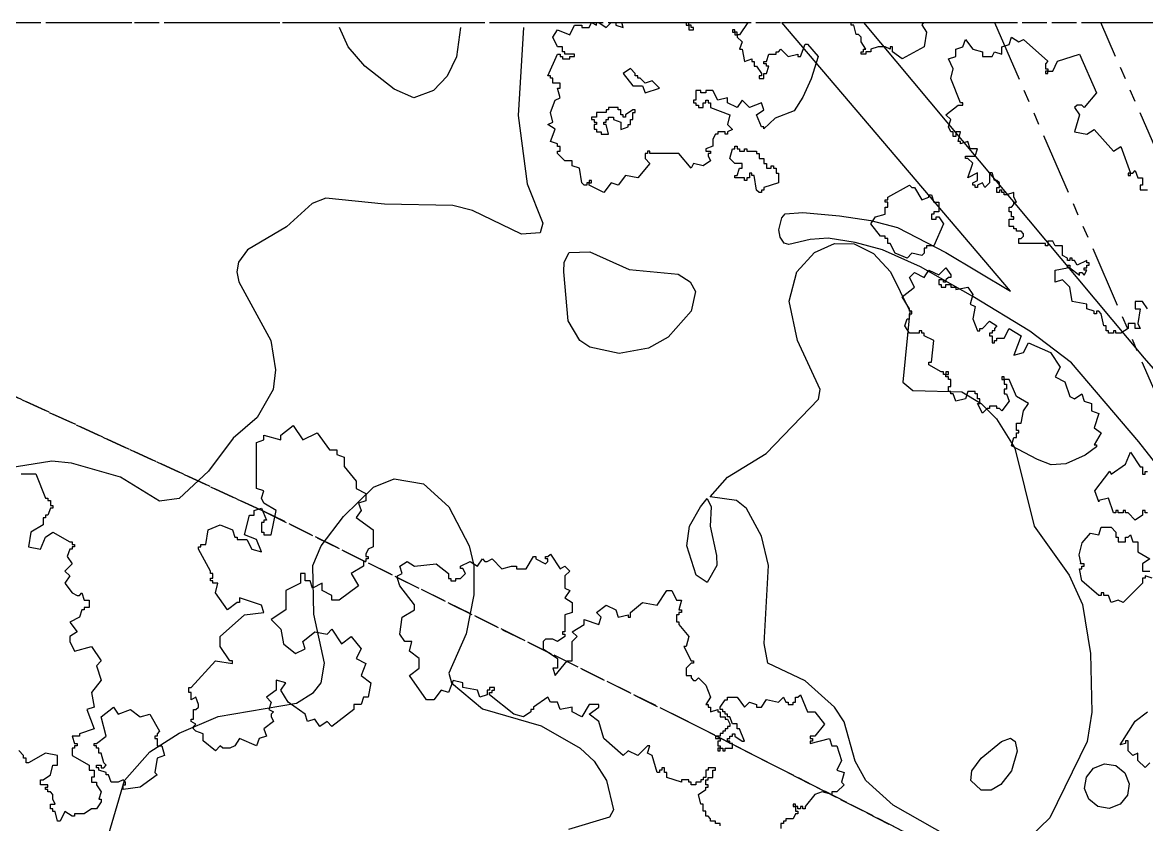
# Model space of a CAD drawing. Header units: metres. Extents: x -400 to 800, y -650 to 500.
# Drawn here: x 72.1 to 187.8, y 417.4 to 500 of the extents above; entities that cross this region are included whole.
import ezdxf

# ---------------------------------------------------------------- set-up
doc = ezdxf.new("R2010")
doc.units = ezdxf.units.M
doc.header["$LTSCALE"] = 2
doc.linetypes.add('DASHED', pattern=[1.524, 1.27, -0.254])
doc.linetypes.add('PHANTOM', pattern=[6.35, 3.175, -0.635, 0.635, -0.635, 0.635, -0.635])
for name, color, linetype in [('SITE-FLOOD-LIMIT', 5, 'DASHED'), ('SITE-PATH', 84, 'CONTINUOUS'), ('SITE-PROPERTY', 7, 'PHANTOM'), ('SITE-TREE-CANOPY', 94, 'CONTINUOUS'), ('TOPO-CONTOUR-MAJOR', 8, 'CONTINUOUS'), ('TOPO-CONTOUR-MINOR', 9, 'CONTINUOUS')]:
    doc.layers.add(name, color=color, linetype=linetype)

msp = doc.modelspace()

# ---------------------------------------------------------------- linework, layer by layer
at = {"layer": 'SITE-FLOOD-LIMIT'}
for points in [[(-77.69, 500), (-1.74, 500), (-1.33, 499.77), (34.51, 480.88), (63.74, 464.95), (96.94, 449.64), (140.03, 428.28), (213.98, 390.59), (232.57, 377.07), (254.93, 359.21), (274.7, 343.86), (289.26, 330.5), (301.84, 320.47), (314.12, 311), (322.37, 302.81), (337.35, 290.27)], [(337.35, 290.27), (322.37, 302.81), (314.12, 311), (301.84, 320.47), (289.26, 330.5), (274.7, 343.86), (254.93, 359.21), (232.57, 377.07), (213.98, 390.59), (140.03, 428.28), (96.94, 449.64), (63.74, 464.95), (34.51, 480.88), (-1.74, 500), (399.92, 500)]]:
    msp.add_lwpolyline(points, dxfattribs=at)
at = {"layer": 'SITE-PATH'}
msp.add_lwpolyline([(202.38, 437.27), (187.05, 456.81), (180.11, 464.95), (175.81, 468.21), (169.93, 471.76), (164.54, 474.82), (160.65, 476.57), (157.84, 477.35), (155.04, 477.78), (153.19, 477.66), (150.98, 477.13), (150.51, 477.28), (150.1, 477.89), (149.97, 478.65), (150.26, 479.88), (150.6, 480.29), (152.45, 480.42), (156.22, 480.1), (159.44, 479.6), (162.18, 478.89), (167.16, 476.31), (173.81, 472.34), (150.28, 500), (158.68, 500), (187.6, 465.41), (194.23, 457.85)], dxfattribs=at)
at = {"layer": 'SITE-PROPERTY'}
msp.add_lwpolyline([(-65.25, 500), (172.17, 500), (200.74, 434.28), (209.97, 438.28), (183.13, 500), (385.85, 500)], dxfattribs=at)
at = {"layer": 'SITE-TREE-CANOPY'}
for points in [[(130.18, 483.49), (130.18, 483.24), (129.93, 483.24), (129.68, 483.49), (129.43, 484.99), (128.68, 485.25), (128.68, 485.75), (127.93, 485.75), (127.18, 486.49), (127.18, 486.74), (127.43, 486.74), (127.43, 487.24), (127.18, 487.24), (127.18, 487.49), (126.43, 487.74), (126.93, 489), (126.18, 489.5), (126.68, 489.74), (126.43, 490.74), (126.93, 491.99), (127.43, 492.24), (127.18, 493.24), (127.43, 493.24), (127.43, 493.75), (126.68, 493.75), (126.68, 494.25), (126.43, 494.25), (126.43, 494.49), (126.18, 494.49), (127.18, 496.74), (127.43, 496.74), (127.43, 496.49), (127.68, 496.49), (127.68, 496.25), (128.43, 496.25), (128.43, 496.49), (128.93, 496.49), (128.93, 496.74), (127.93, 496.74), (127.93, 496.99), (127.68, 496.99), (127.68, 497.49), (127.18, 497.49), (126.68, 498.5), (127.18, 499.24), (128.43, 498.74), (128.93, 499.74), (129.68, 499.74), (129.68, 499.5), (130.43, 499.5), (130.68, 500), (131.18, 499.74), (131.18, 500), (131.43, 500), (132.18, 499.5), (132.68, 500), (133.18, 500), (133.18, 499.74), (133.93, 499.5), (133.8, 500), (140.43, 500), (140.43, 499.74), (140.68, 499.74), (140.68, 500), (146.77, 500), (145.93, 498.74), (145.68, 498.74), (145.68, 498.49), (146.18, 497.99), (145.93, 497.25), (146.18, 497.25), (146.43, 495.99), (147.18, 496.25), (147.18, 495.99), (147.43, 495.99), (147.43, 495.49), (147.68, 495.49), (148.18, 494.74), (148.18, 494.49), (147.93, 494.49), (147.93, 494.24), (148.43, 494.24), (148.43, 494.74), (148.68, 494.74), (148.93, 495.49), (148.68, 495.49), (148.68, 495.75), (148.43, 495.75), (148.43, 495.99), (148.68, 495.99), (148.93, 496.75), (149.68, 496.75), (149.68, 496.99), (149.93, 496.99), (150.18, 497.25), (150.93, 496.49), (151.93, 496.75), (151.93, 496.49), (152.18, 496.49), (152.68, 497.75), (152.93, 497.75), (154.02, 496.49), (153.28, 494.21), (152.44, 492.3), (151.55, 490.91), (149.57, 490.15), (148.43, 489.06), (148.43, 489.24), (148.18, 489.24), (147.68, 490.49), (148.43, 491), (148.18, 491.74), (146.93, 491.24), (146.18, 492), (145.68, 491.24), (144.68, 491.74), (144.68, 492.24), (143.68, 492), (143.18, 493), (142.43, 493), (142.43, 492.74), (141.93, 492.74), (141.93, 493), (141.43, 492.99), (141.43, 492), (141.18, 492), (141.18, 491.74), (141.43, 491.74), (141.43, 491.5), (141.68, 491.5), (141.68, 491.24), (142.18, 491.24), (142.18, 491.74), (142.43, 491.74), (142.43, 492), (142.68, 492), (142.68, 491.74), (142.93, 491.74), (142.93, 491.24), (144.93, 490.5), (144.68, 489.49), (145.18, 488.99), (144.68, 488.74), (144.68, 488.49), (144.43, 488.49), (144.43, 488.74), (143.68, 488.74), (143.68, 488.49), (143.43, 488.49), (143.18, 487.99), (143.18, 487.25), (142.43, 486.99), (142.43, 486.75), (142.93, 486.75), (142.93, 486.49), (142.68, 486.49), (142.68, 486.25), (142.93, 485.75), (142.18, 485.25), (141.18, 485.49), (140.93, 484.99), (139.68, 486.49), (136.68, 486.49), (136.68, 486.75), (136.43, 486.75), (136.43, 486.49), (136.18, 486.49), (136.18, 485.99), (136.68, 485.49), (135.43, 483.99), (134.18, 484.25), (133.43, 483.24), (132.68, 483.49), (131.93, 482.49), (130.43, 483.24), (130.43, 483.49)], [(140.68, 499.49), (140.68, 499.24), (141.18, 499.24), (141.18, 499.49), (140.93, 499.49), (140.93, 499.74), (140.68, 499.74)], [(145.43, 499.24), (145.18, 499.24), (145.18, 498.99), (145.43, 498.99)], [(145.68, 498.99), (145.43, 498.99), (145.43, 498.74), (145.68, 498.74)], [(164.68, 499.75), (165.18, 498.99), (164.93, 497.49), (162.68, 496.24), (161.68, 496.99), (161.68, 497.49), (161.43, 497.49), (161.43, 497.25), (160.93, 497.49), (160.18, 497.49), (159.43, 497.25), (159.43, 496.99), (158.93, 496.99), (158.93, 496.75), (158.43, 496.75), (158.43, 496.99), (158.68, 496.99), (158.68, 497.25), (158.93, 497.25), (158.43, 497.99), (158.43, 498.49), (158.18, 498.75), (157.93, 498.75), (157.68, 499.74), (157.43, 499.74), (157.43, 499.99), (164.85, 500)], [(134.93, 493.49), (135.93, 493.49), (136.18, 492.74), (137.68, 493.24), (136.93, 493.99), (136.18, 493.74), (135.68, 494.25), (135.43, 494.25), (135.43, 494.49), (135.18, 494.49), (135.18, 494.75), (134.68, 495.25), (133.93, 494.75)], [(177.43, 495), (177.43, 494.74), (177.68, 494.74), (177.68, 495)], [(130.68, 490), (130.93, 490), (130.93, 489.74), (131.18, 489.74), (131.18, 489.5), (130.93, 489.5), (130.93, 489), (131.18, 489), (131.18, 488.74), (131.68, 488.74), (131.68, 488.49), (132.43, 488.49), (132.18, 489.5), (131.93, 489.5), (131.93, 489.74), (132.18, 489.74), (132.18, 490), (132.43, 490), (132.43, 490.24), (132.93, 490.24), (132.93, 490), (133.68, 489.74), (133.68, 488.99), (134.43, 489.24), (134.43, 489.5), (134.68, 489.5), (134.68, 490), (134.93, 490), (134.93, 490.74), (135.18, 490.74), (135.18, 491), (134.93, 491), (134.18, 490.5), (134.18, 490.24), (133.93, 490.24), (133.93, 490.5), (133.68, 490.5), (133.68, 491), (133.43, 491), (133.43, 491.24), (132.43, 491.24), (132.43, 491), (132.18, 491), (132.18, 490.74), (131.18, 490.74), (131.18, 490.24), (130.68, 490.24)], [(145.68, 486.99), (145.93, 486.99), (145.93, 486.75), (146.43, 486.75), (146.43, 486.99), (146.68, 486.99), (146.68, 486.75), (147.68, 486.75), (147.68, 486.49), (147.93, 486.49), (147.93, 485.99), (148.43, 485.99), (148.43, 485.49), (148.68, 485.49), (148.68, 484.99), (149.18, 484.99), (149.18, 485.24), (149.43, 485.24), (149.43, 484.99), (149.68, 484.99), (149.68, 484.49), (149.93, 484.49), (149.93, 483.5), (148.43, 483), (148.43, 482.74), (148.18, 482.74), (148.18, 482.5), (147.93, 482.5), (147.68, 482.74), (147.43, 484.24), (147.18, 484.24), (147.18, 484.49), (146.93, 484.49), (146.93, 483.99), (146.68, 483.99), (146.68, 483.74), (146.43, 483.74), (146.43, 483.99), (145.43, 483.99), (145.43, 484.24), (145.68, 484.24), (145.93, 484.99), (146.18, 484.99), (146.18, 485.49), (145.43, 485.49), (144.93, 485.99), (145.18, 486.99), (145.43, 486.99), (145.43, 487.25), (145.68, 487.25)], [(185.93, 484.49), (185.93, 484.24), (186.18, 484.24), (186.18, 484.49)], [(130.68, 483.49), (130.68, 483.74), (130.43, 483.74), (130.43, 483.49)], [(163.68, 483), (163.93, 483), (164.68, 481.74), (165.43, 481.99), (165.43, 482.24), (165.68, 482.24), (165.93, 481.49), (166.43, 481.49), (166.43, 480.49), (165.93, 480.49), (165.93, 480.25), (165.68, 480.25), (165.68, 479.75), (166.18, 479.75), (166.18, 479.99), (166.43, 479.99), (166.93, 479.25), (165.93, 476.99), (165.18, 476.99), (165.18, 476.74), (164.93, 476.74), (164.93, 476.24), (164.68, 475.99), (163.68, 476.24), (163.18, 475.74), (161.93, 476.24), (161.43, 477.25), (161.18, 477.25), (161.18, 477.75), (160.93, 477.75), (160.93, 477.99), (160.43, 477.99), (159.43, 479.25), (159.93, 479.99), (160.93, 480.25), (160.93, 480.99), (161.18, 480.99), (161.18, 481.49), (160.93, 481.49), (160.93, 481.74), (161.18, 481.74), (161.18, 481.99), (163.43, 483.24)], [(166.93, 463.74), (166.93, 464), (166.68, 464), (165.43, 464.74), (165.43, 465), (165.68, 465), (165.93, 467.24), (164.93, 467.74), (164.93, 467.99), (164.68, 467.99), (164.68, 468.25), (164.43, 468.25), (164.43, 467.99), (163.43, 467.99), (162.93, 468.75), (163.18, 469.49), (163.43, 469.49), (163.43, 469.99), (163.68, 469.99), (163.68, 470.25), (163.43, 470.25), (163.43, 470.49), (162.68, 471.74), (163.93, 472.74), (163.43, 473.74), (163.93, 474.24), (164.93, 473.74), (165.43, 474.5), (166.43, 474), (167.18, 474.74), (167.68, 474), (167.68, 473.74), (167.43, 473.74), (167.18, 473.5), (167.18, 473.24), (166.93, 473.24), (166.93, 473.5), (166.43, 473.5), (166.43, 473), (166.68, 473), (166.68, 472.74), (167.18, 472.74), (167.18, 473), (167.68, 473), (167.68, 472.74), (168.18, 472.74), (168.18, 472.49), (169.43, 472.74), (169.93, 471.99), (169.68, 470.99), (170.18, 470.75), (169.93, 469.49), (170.43, 468.24), (170.68, 468.24), (170.68, 468.49), (170.93, 468.49), (171.68, 469.25), (172.43, 468.75), (172.18, 468.49), (172.18, 468.24), (171.93, 468.24), (171.93, 467.99), (171.68, 467.99), (171.68, 467.74), (171.93, 467.74), (171.93, 466.99), (172.18, 466.99), (172.18, 467.24), (172.43, 467.24), (172.43, 467.49), (173.18, 467.49), (173.68, 468.49), (174.93, 467.74), (174.18, 465.74), (175.18, 466), (175.68, 467), (177.93, 466), (178.93, 464.5), (178.43, 463.49), (179.43, 462.99), (179.93, 461.49), (180.43, 461.25), (181.18, 461.75), (181.43, 460.99), (182.18, 460.75), (182.18, 459.99), (182.93, 459.74), (182.43, 458.24), (183.18, 457.74), (182.43, 456.5), (182.68, 456.5), (182.68, 456.3), (181.51, 455.42), (179.53, 454.54), (178.03, 454.43), (176.6, 454.98), (173.93, 456.39), (174.18, 457.24), (174.43, 457.24), (174.43, 457.74), (174.68, 457.74), (174.68, 457.99), (174.43, 457.99), (174.43, 458.74), (174.93, 458.74), (175.18, 459.99), (175.68, 460.75), (174.43, 461.49), (173.68, 463.24), (173.18, 463.24), (173.18, 462.74), (173.43, 462.74), (173.43, 462.24), (173.18, 462.24), (173.18, 461.75), (173.43, 461.75), (173.68, 460.99), (172.93, 459.99), (172.68, 460.25), (172.43, 460.25), (172.43, 460.49), (171.68, 460.49), (171.68, 460.25), (171.43, 460.25), (170.93, 459.75), (170.43, 460.75), (170.68, 460.75), (170.68, 461.25), (170.43, 461.25), (170.43, 461.74), (170.18, 461.74), (170.18, 461.99), (169.43, 461.99), (169.18, 461.25), (168.18, 460.99), (167.93, 461.74), (167.68, 461.74), (167.68, 461.99), (167.43, 461.99), (167.43, 462.49), (167.68, 462.49), (167.68, 463.24), (167.43, 463.24), (167.43, 463.5), (167.18, 463.5), (167.18, 463.74)], [(167.43, 463.74), (167.43, 464), (167.18, 464), (167.18, 463.74)], [(173.18, 463.49), (172.93, 463.49), (172.93, 463.24), (173.18, 463.24)], [(100.93, 457), (102.43, 457.74), (103.68, 455.99), (104.43, 455.99), (104.43, 455.49), (105.18, 455.24), (105.18, 454.25), (106.43, 452.75), (106.43, 451.99), (107.43, 451.49), (107.43, 450.74), (106.68, 450.49), (106.93, 449.74), (106.43, 449), (108.18, 447.74), (108.18, 445.99), (107.68, 445.74), (107.43, 445.25), (107.43, 444.99), (107.68, 444.99), (107.68, 444.75), (107.43, 444.75), (107.43, 444.49), (107.18, 444.49), (107.18, 443.99), (105.93, 443.25), (106.68, 441.99), (104.68, 440.49), (103.93, 440.49), (103.93, 440.99), (102.93, 441.49), (102.93, 442.25), (101.93, 441.74), (101.68, 442.49), (101.18, 442.49), (101.18, 443.25), (100.68, 443.25), (100.68, 442.25), (99.18, 441.49), (99.18, 439.5), (97.68, 438.5), (98.68, 437.5), (98.93, 435.99), (100.18, 434.99), (101.18, 435.49), (100.93, 436.24), (102.18, 437.24), (103.43, 436.99), (103.93, 437.5), (104.93, 435.99), (105.93, 436.74), (106.93, 435.49), (106.43, 434.49), (107.43, 433.99), (106.93, 432.75), (107.93, 431.99), (107.68, 430.5), (107.18, 430.5), (106.93, 429.74), (106.18, 429.74), (106.18, 429.24), (103.93, 427.5), (103.43, 428), (102.68, 427.5), (102.18, 428.24), (101.43, 428), (101.18, 428.74), (99.43, 429.99), (98.68, 431.24), (99.18, 431.99), (98.18, 432.25), (98.18, 431.24), (97.18, 430.49), (97.68, 429.99), (97.43, 429.24), (97.93, 429), (97.68, 428.74), (97.68, 428.5), (97.93, 428), (96.93, 427.24), (97.18, 426.49), (96.43, 426.24), (96.18, 425.49), (94.43, 426.24), (93.93, 425.49), (93.43, 425.24), (92.68, 425.24), (92.43, 425.49), (91.93, 424.99), (90.68, 426), (90.68, 426.74), (89.93, 427), (89.68, 427.24), (89.68, 427.5), (89.93, 427.74), (89.43, 428), (89.43, 428.24), (89.68, 428.24), (89.68, 429.24), (89.93, 429.24), (90.18, 429.49), (90.18, 429.74), (89.93, 430.49), (89.43, 430.24), (89.43, 430.99), (89.18, 430.99), (89.18, 431.49), (89.43, 431.49), (91.93, 434.24), (93.68, 433.99), (93.68, 434.24), (93.43, 434.24), (92.43, 435.74), (92.43, 436.74), (94.93, 439), (96.93, 439.24), (96.68, 439.99), (94.43, 440.74), (94.43, 440.24), (94.18, 440.24), (93.18, 439.49), (91.93, 441.25), (92.18, 442.25), (91.68, 442.25), (91.68, 442.49), (91.43, 442.49), (91.43, 442.75), (91.68, 442.75), (91.68, 443.25), (91.43, 443.25), (91.43, 443.49), (90.18, 445.74), (90.18, 446), (90.43, 446), (90.43, 446.24), (90.93, 446.24), (91.18, 447.74), (92.43, 448.24), (93.68, 447.74), (93.93, 447), (94.18, 447), (94.18, 446.74), (95.18, 446.74), (95.68, 445.74), (96.68, 445.49), (96.18, 446.74), (94.93, 447.24), (95.43, 449.24), (95.93, 449.24), (95.93, 449.74), (96.68, 449.99), (97.18, 448.74), (96.93, 448.74), (96.93, 448.5), (96.68, 448.5), (96.68, 447.5), (96.93, 447.5), (96.93, 447.24), (97.68, 447.24), (98.18, 449.74), (96.93, 450.49), (96.68, 450.99), (96.93, 451.75), (96.18, 451.99), (96.18, 456.74), (96.93, 457), (96.93, 457.5), (98.68, 457), (98.68, 457.5), (99.93, 458.5)], [(81.93, 428.74), (83.18, 429.24), (84.18, 428.49), (85.18, 428.74), (86.18, 427), (85.93, 426.74), (85.93, 426.5), (85.68, 426.5), (85.68, 426.24), (85.93, 426.24), (85.93, 425.5), (86.43, 425.5), (86.68, 424.49), (85.93, 424.24), (85.68, 422.75), (85.93, 422.49), (84.18, 421.25), (82.43, 420.99), (82.43, 421.49), (82.68, 421.49), (82.68, 421.75), (82.43, 421.99), (81.93, 421.75), (81.18, 421.75), (80.93, 422.49), (80.68, 422.49), (80.68, 422.75), (79.93, 422.99), (79.93, 423.24), (79.68, 423.24), (79.68, 423.49), (80.18, 423.49), (80.18, 423.24), (80.43, 423.24), (80.68, 423.49), (80.43, 423.74), (80.18, 424.74), (79.93, 424.74), (79.93, 425.24), (79.68, 425.24), (79.68, 425.5), (79.43, 425.5), (79.43, 425.74), (79.68, 425.74), (80.68, 426.5), (80.18, 428.49), (81.43, 429.49)], [(143.68, 425.24), (143.68, 424.99), (143.93, 424.99), (143.93, 425.24)], [(181.64, 422.28), (182.39, 423.21), (183.5, 423.64), (184.69, 423.46), (185.61, 422.7), (186.04, 421.59), (185.86, 420.41), (185.11, 419.48), (183.99, 419.05), (182.81, 419.23), (181.88, 419.99), (181.45, 421.1)], [(151.68, 419.49), (151.43, 419.49), (151.43, 419.25), (151.68, 419.25)]]:
    msp.add_lwpolyline(points, close=True, dxfattribs=at)
for points in [[(187.93, 470.49), (187.43, 471.25), (186.68, 471.25), (186.68, 470.49), (187.18, 470.49), (186.93, 468.99), (187.18, 468.49), (186.68, 468.49), (186.68, 468.99), (185.93, 468.99), (185.93, 468.49), (185.18, 468), (184.68, 467.99), (184.68, 468.24), (184.43, 468.24), (184.43, 467.99), (183.93, 467.99), (183.93, 468.24), (183.68, 468.24), (183.68, 468.74), (183.43, 468.74), (183.18, 469.99), (182.93, 470.25), (182.68, 470.25), (182.68, 469.99), (182.43, 469.99), (182.43, 470.25), (181.68, 470.49), (181.68, 470.99), (180.18, 471.25), (179.93, 472.74), (179.18, 473.49), (178.43, 473.24), (178.43, 474.5), (179.68, 474.74), (179.68, 475), (179.93, 475), (179.93, 474.74), (180.93, 473.99), (180.93, 474.24), (181.18, 474.24), (181.43, 473.99), (181.68, 474.5), (181.43, 474.5), (181.43, 474.74), (181.68, 474.74), (181.68, 475), (181.93, 475), (181.93, 475.24), (181.68, 475.24), (181.68, 475.5), (180.68, 475), (180.43, 475.5), (180.18, 475.5), (180.18, 475.74), (179.93, 475.74), (179.93, 475.5), (179.68, 475.5), (179.68, 475.74), (179.18, 476), (179.18, 477), (178.43, 477), (178.18, 477.49), (177.68, 477.49), (177.68, 477), (177.43, 477), (177.43, 477.24), (174.68, 477.24), (174.68, 477.74), (174.93, 477.74), (175.18, 477.99), (175.18, 478.24), (174.93, 478.49), (174.43, 478.49), (174.43, 478.75), (174.18, 478.75), (174.18, 478.99), (173.68, 478.99), (173.68, 479.75), (174.18, 479.75), (174.18, 479.99), (173.93, 479.99), (173.93, 480.49), (173.68, 480.49), (173.68, 480.99), (173.93, 480.99), (174.18, 481.25), (174.18, 481.49), (174.43, 481.49), (174.18, 481.99), (174.18, 482.49), (173.43, 482.24), (173.18, 482.24), (173.18, 482.49), (172.93, 482.49), (172.93, 482.74), (172.68, 482.74), (172.68, 482.49), (172.43, 482.49), (172.43, 482.99), (172.68, 482.99), (172.68, 483.5), (172.43, 483.74), (172.18, 483.74), (171.93, 484.5), (171.68, 484.5), (171.68, 483.5), (171.18, 482.99), (170.93, 483.5), (170.43, 483.24), (170.43, 482.99), (170.18, 482.99), (170.18, 483.24), (169.93, 483.24), (169.93, 483.5), (170.43, 483.74), (170.43, 484.5), (169.43, 484), (169.93, 485.5), (169.43, 485.99), (169.18, 485.99), (169.18, 486.24), (170.18, 486.24), (170.43, 486.99), (169.68, 486.99), (169.43, 487.74), (168.68, 487.49), (168.68, 487.74), (168.43, 487.74), (168.68, 488.75), (168.18, 488.75), (168.18, 488.25), (167.93, 488.25), (167.93, 488.75), (167.68, 488.75), (167.43, 489.25), (167.68, 489.99), (167.18, 490.49), (168.43, 491.49), (168.93, 491.49), (168.93, 491.74), (168.68, 491.74), (167.68, 494.24), (167.93, 495.24), (167.43, 496.24), (168.18, 496.49), (168.18, 497.24), (168.93, 497.49), (169.18, 498.25), (169.93, 497.24), (170.93, 496.99), (170.93, 496.49), (171.93, 496.49), (172.18, 496.99), (172.93, 496.74), (172.93, 497.49), (173.68, 497.74), (173.93, 498.49), (174.68, 497.99), (175.18, 498.25), (177.68, 496), (177.43, 495.74), (177.43, 495.24), (177.68, 495.24), (177.68, 495), (178.18, 495), (178.68, 496), (180.93, 496.74), (182.68, 492.74), (181.43, 491.25), (181.18, 491.49), (180.68, 491.49), (180.43, 491.25), (180.93, 490.49), (180.43, 488.74), (181.68, 488.49), (182.43, 488.99), (184.43, 486.74), (185.18, 487.24), (186.18, 484.49), (186.43, 484.49), (186.68, 484.74), (186.93, 483.99), (187.43, 483.99), (187.43, 483.24), (187.18, 483.24), (187.18, 482.75), (187.93, 482.75)], [(187.93, 449.49), (187.68, 449.49), (187.68, 449.74), (187.43, 449.74), (187.43, 449.24), (186.68, 448.74), (185.93, 449.49), (185.68, 449.49), (185.68, 449.74), (185.43, 449.74), (185.43, 449.49), (184.93, 449.49), (184.93, 449.74), (184.68, 449.74), (184.68, 449.49), (184.43, 449.49), (183.93, 450.99), (182.93, 450.75), (182.93, 450.62), (182.52, 451.77), (184.06, 453.78), (184.18, 453.49), (185.68, 454.49), (186.18, 455.74), (187.18, 454.24), (187.43, 454.24), (187.43, 453.49), (187.68, 453.49), (187.68, 453.74), (187.93, 453.74)], [(71.93, 453.5), (73.43, 453.5), (74.43, 450.99), (74.68, 450.99), (74.68, 450.75), (74.93, 450.75), (74.93, 450.25), (75.18, 450.25), (75.18, 449.99), (74.93, 449.99), (74.68, 449.25), (74.43, 449.25), (74.43, 448.99), (74.18, 448.99), (74.18, 448.24), (72.93, 447.49), (72.68, 446), (73.93, 445.74), (74.43, 446.99), (75.18, 447.49), (76.93, 446.5), (77.18, 446.5), (77.18, 446.24), (77.43, 446.24), (77.43, 446), (77.18, 446), (77.18, 445.74), (76.93, 445.74), (76.68, 445), (77.18, 444.24), (76.43, 443.49), (76.93, 442.99), (76.43, 442.24), (77.18, 441.25), (77.68, 440.99), (77.93, 440.99), (78.18, 441.25), (78.43, 440.49), (78.93, 440.49), (78.93, 439.75), (78.43, 439.75), (78.43, 439.49), (78.18, 439.49), (77.93, 438.74), (76.93, 438.24), (77.68, 437.24), (76.93, 436.74), (76.93, 436.24), (77.43, 435.24), (79.18, 435.74), (80.18, 434.24), (79.68, 433.74), (80.18, 432.25), (79.18, 430.99), (79.43, 429.49), (78.68, 429.24), (79.43, 427.24), (77.93, 426.74), (77.93, 426.5), (77.18, 426.5), (77.43, 425.74), (77.68, 425.74), (77.68, 425.5), (77.43, 425.5), (77.43, 425.24), (77.18, 425.24), (77.18, 424.5), (78.93, 423.49), (78.93, 422.99), (79.43, 422.99), (79.43, 422.25), (79.18, 422.25), (79.18, 421.75), (79.68, 421.75), (79.68, 421.49), (80.18, 420.75), (79.93, 419.99), (80.18, 419.99), (80.18, 419.74), (79.68, 418.99), (79.18, 418.99), (78.43, 418.49), (77.43, 418.49), (77.43, 418.24), (77.18, 418.24), (76.43, 418.74), (75.93, 417.74), (75.68, 417.74), (75.43, 418.74), (75.18, 418.74), (75.18, 418.99), (74.93, 418.99), (74.93, 419.49), (75.43, 419.49), (75.18, 419.99), (75.18, 420.49), (74.93, 420.75), (74.68, 420.75), (74.68, 420.99), (74.43, 420.99), (74.43, 421.25), (74.68, 421.25), (74.68, 421.49), (73.93, 421.49), (73.93, 421.99), (74.18, 421.99), (74.93, 422.49), (75.18, 423.49), (75.68, 423.49), (75.68, 424.5), (74.43, 424.74), (72.68, 423.74), (72.43, 423.74), (72.43, 424.24), (72.18, 424.24), (72.18, 424.5), (71.68, 425)], [(188.43, 442.75), (187.68, 442.99), (187.68, 442.75), (187.43, 442.75), (187.43, 442.25), (185.43, 440.24), (184.93, 440.49), (184.18, 440.24), (183.93, 440.99), (183.43, 440.99), (183.43, 441.25), (183.18, 441.25), (183.18, 440.99), (182.93, 440.99), (181.18, 442.49), (180.93, 443.74), (181.18, 443.74), (181.18, 443.99), (181.43, 443.99), (181.43, 444.24), (181.03, 444.24), (181.08, 444.36), (180.9, 445.17), (181.22, 446.4), (182.08, 447.41), (182.93, 447.24), (183.18, 448), (184.18, 448), (184.68, 447.5), (184.68, 447), (184.93, 447), (184.93, 446.5), (185.68, 446.5), (185.68, 447), (185.93, 447), (186.18, 447.24), (186.43, 446.5), (186.93, 446.5), (186.93, 445.49), (188.18, 444.74), (187.43, 444.24), (187.43, 443.49), (188.18, 443.49)], [(143.93, 417.25), (143.93, 417.49), (143.43, 417.49), (143.43, 417.75), (142.93, 417.75), (142.93, 417.99), (142.68, 418.25), (142.43, 418.25), (142.43, 418.75), (142.18, 418.75), (142.18, 419.49), (141.93, 419.49), (141.68, 420.49), (142.43, 420.99), (142.43, 421.24), (142.68, 421.24), (142.68, 421.49), (142.43, 421.49), (142.43, 422), (142.68, 422), (142.68, 422.24), (143.18, 422.24), (143.18, 423), (143.43, 423), (143.43, 423.24), (142.68, 423.24), (142.68, 423), (142.43, 423), (142.43, 422.24), (142.18, 422.24), (142.18, 422), (141.93, 422), (141.93, 421.74), (141.43, 421.74), (141.43, 421.49), (140.93, 421.49), (140.93, 421.74), (140.68, 421.74), (140.68, 422), (139.93, 422), (139.93, 421.74), (138.43, 422.24), (138.43, 422.74), (138.18, 422.74), (138.18, 423.24), (137.93, 423.24), (137.93, 423), (137.68, 423), (137.68, 422.74), (137.43, 422.74), (136.93, 424.49), (136.43, 424.74), (136.68, 425.49), (136.43, 425.49), (135.43, 424.49), (134.43, 424.99), (133.93, 424.49), (131.93, 426.25), (131.43, 427.99), (130.43, 428.74), (131.43, 429.49), (131.43, 429.74), (130.43, 429.74), (129.68, 428.49), (128.68, 428.99), (128.68, 429.49), (127.43, 429.24), (127.18, 430), (126.43, 430), (126.18, 430.5), (124.68, 429.49), (124.68, 429.24), (124.43, 429.24), (124.43, 428.99), (123.68, 428.49), (122.68, 428.74), (120.18, 430.74), (120.18, 431), (120.43, 431), (120.43, 431.24), (120.68, 431.24), (120.68, 431.5), (120.18, 431.5), (120.18, 431.24), (119.93, 431.24), (119.93, 430.74), (119.18, 430.5), (118.93, 431.24), (117.43, 431.5), (117.43, 431.99), (116.43, 432.24), (115.93, 431), (115.18, 431.24), (114.43, 430.24), (113.68, 430.24), (111.93, 432.74), (112.93, 433.49), (112.93, 434.49), (111.93, 435.25), (112.18, 436.24), (111.43, 436.24), (110.93, 436.99), (111.18, 438.74), (112.43, 439.5), (112.43, 440), (110.93, 441.99), (110.68, 442.74), (110.68, 442.99), (111.18, 443.25), (110.93, 443.99), (111.68, 444.49), (112.43, 443.99), (114.68, 444.25), (115.93, 443.24), (115.93, 442.74), (116.18, 442.74), (116.18, 442.49), (116.68, 442.49), (116.68, 442.74), (117.18, 442.74), (117.68, 443.24), (117.43, 443.75), (117.18, 443.75), (117.18, 443.99), (118.18, 444.49), (118.93, 443.99), (119.43, 444.75), (119.68, 444.49), (119.93, 444.49), (120.43, 444.75), (121.43, 443.74), (122.43, 443.99), (122.93, 443.99), (122.93, 443.74), (123.93, 443.74), (124.68, 444.99), (124.93, 444.99), (124.93, 444.75), (125.93, 444.24), (126.18, 444.49), (126.18, 444.75), (125.93, 444.75), (125.93, 444.99), (126.18, 444.99), (126.43, 445.25), (127.43, 443.74), (127.93, 443.99), (128.43, 443.49), (127.93, 442.99), (127.93, 441.74), (128.43, 441.5), (127.93, 440.74), (128.68, 440.24), (128.68, 439.24), (127.93, 438.99), (127.93, 437.25), (127.68, 437.25), (127.68, 436.99), (127.93, 436.99), (127.93, 436.75), (127.18, 436.25), (126.68, 436.49), (125.93, 436.49), (125.68, 436.25), (125.68, 435.49), (127.18, 434.49), (127.18, 433.49), (126.68, 433.49), (126.93, 432.74), (128.18, 434.24), (128.68, 434.24), (128.68, 436.25), (129.18, 436.75), (128.68, 437.25), (129.93, 437.99), (129.93, 438.49), (131.43, 437.99), (131.68, 438.74), (131.18, 439.24), (132.18, 439.99), (133.18, 439.49), (133.43, 438.74), (134.43, 438.99), (134.43, 438.74), (134.68, 438.74), (134.68, 439.24), (135.93, 440.24), (137.43, 439.99), (138.43, 441.5), (138.93, 441.5), (139.43, 440.49), (139.93, 440.49), (139.68, 439.49), (139.93, 439.49), (139.93, 439.24), (139.68, 439.24), (139.68, 438.99), (139.43, 438.99), (139.43, 438.25), (139.68, 438.25), (139.68, 437.99), (140.68, 436.75), (140.43, 435.74), (140.18, 435.74), (140.93, 434.24), (141.18, 434.24), (141.18, 434), (140.93, 434), (140.43, 433.5), (140.43, 432.74), (140.93, 432.74), (140.93, 432.5), (141.18, 432.24), (141.43, 432.24), (141.68, 432.5), (142.43, 431.74), (142.93, 430.49), (142.43, 429.74), (142.68, 429.74), (142.68, 429.49), (142.93, 429.49), (142.93, 428.99), (143.68, 429.25), (143.68, 428.99), (143.93, 428.99), (143.93, 428.49), (144.43, 428.49), (144.43, 428.25), (144.68, 428.25), (144.93, 427.75), (144.93, 427.49), (144.68, 427.49), (144.68, 427.25), (144.43, 427.25), (144.43, 426.99), (144.18, 426.99), (144.18, 426.75), (143.93, 426.75), (143.93, 426.49), (143.43, 426.49), (143.43, 426.24), (143.93, 426.24), (143.93, 425.99), (143.68, 425.99), (143.68, 425.49), (143.93, 425.49), (143.93, 425.24), (144.18, 425.24), (144.18, 424.99), (144.43, 424.99), (144.43, 425.24), (145.18, 425.24), (145.18, 425.74), (144.93, 425.74), (144.93, 425.99), (144.68, 425.99), (144.68, 426.24), (144.93, 426.24), (144.93, 426.49), (145.18, 426.49), (145.18, 426.74), (145.43, 426.74), (145.43, 426.49), (146.18, 425.99), (146.43, 425.99), (145.93, 427.25), (145.68, 427.25), (145.68, 427.75), (145.18, 427.75), (144.93, 428.49), (144.68, 428.49), (144.68, 428.75), (144.43, 428.75), (144.43, 428.99), (144.18, 428.99), (144.18, 429.25), (143.93, 429.25), (143.93, 429.49), (144.43, 430.24), (144.68, 430.24), (144.68, 430.49), (145.68, 430.49), (146.43, 429.49), (146.93, 429.99), (147.68, 429.75), (147.68, 429.49), (148.18, 429.49), (148.68, 430.25), (149.93, 429.99), (150.43, 430.49), (150.68, 429.99), (150.93, 429.99), (150.93, 429.75), (151.43, 429.75), (151.43, 429.99), (151.68, 429.99), (151.68, 430.49), (151.93, 430.49), (152.18, 430.74), (152.93, 428.99), (153.68, 428.99), (154.68, 427.74), (153.68, 426.49), (153.18, 426.49), (153.18, 426.24), (153.43, 426.24), (153.43, 425.99), (153.18, 425.99), (153.18, 425.74), (155.18, 426.24), (155.43, 425.5), (155.93, 425.5), (156.43, 424), (155.93, 422.99), (156.68, 422.74), (156.43, 421.74), (156.68, 421.49), (155.93, 420.75), (155.43, 420.75), (155.43, 420.49), (154.43, 420.75), (153.68, 420.49), (152.68, 419.25), (152.68, 418.99), (152.43, 418.99), (152.43, 419.25), (152.18, 419.25), (152.18, 418.99), (151.93, 418.99), (151.93, 419.25), (151.68, 419.25), (151.68, 418.75), (151.93, 418.75), (151.93, 418.49), (151.68, 418.49), (151.43, 417.99), (150.68, 417.99), (150.68, 417.75), (150.43, 417.75), (150.43, 417.49), (150.18, 417.49), (150.18, 416.99)], [(188.18, 423.75), (187.68, 423.25), (186.93, 423.99), (186.93, 424.74), (186.43, 424.49), (185.93, 424.99), (185.93, 426), (185.68, 426), (185.68, 425.74), (185.11, 425.58), (186.68, 428.02), (187.93, 429)]]:
    msp.add_lwpolyline(points, dxfattribs=at)
at = {"layer": 'TOPO-CONTOUR-MAJOR'}
msp.add_lwpolyline([(117.18, 499.5), (116.78, 496.47), (115.79, 494.46), (114.39, 492.99), (112.37, 492.24), (110.36, 493.13), (107.33, 495.51), (105.59, 497.48), (104.72, 499.5)], dxfattribs=at)
msp.add_lwpolyline([(172.91, 425.94), (173.84, 426.27), (174.31, 425.94), (174.52, 424.93), (173.93, 422.92), (172.83, 421.52), (171.82, 420.92), (170.81, 420.92), (169.75, 421.91), (169.86, 422.92), (170.81, 424.23)], close=True, dxfattribs=at)
at = {"layer": 'TOPO-CONTOUR-MINOR'}
for points in [[(123.66, 499.5), (123.13, 490.43), (124.04, 483.37), (125.67, 479.34), (125.37, 478.34), (123.46, 478.19), (118.42, 480.63), (116.4, 481.16), (109.35, 481.27), (103.3, 481.91), (101.89, 481.36), (99.27, 478.94), (95.24, 476.59), (94.31, 475.31), (94.15, 474.31), (94.34, 473.3), (97.65, 467.25), (98.12, 464.23), (97.88, 462.21), (96.25, 459.32), (93.76, 457.18), (91.21, 453.77), (88.19, 450.97), (86.17, 450.7), (82.14, 453.15), (77.11, 454.61), (75.09, 454.81), (58.97, 452.24)], [(168.8, 415.36), (161.75, 419.38), (158.94, 421.91), (157.83, 423.93), (156.71, 427.96), (155.7, 429.47), (152.68, 432.18), (148.82, 434), (148.47, 436.02), (148.9, 444.08), (148.17, 447.1), (146.63, 449.95), (145.62, 450.78), (142.88, 451.13), (144.68, 453.15), (148.65, 455.6), (154.04, 461.21), (154.21, 462.21), (151.88, 467.25), (151.03, 471.28), (151.83, 474.31), (153.64, 476.32), (155.7, 477.22), (157.71, 477.2), (159.73, 476.21), (161.48, 474.31), (163.45, 470.28), (162.75, 462.96), (163.76, 462.11), (168.8, 461.96), (170.81, 460.76), (172.38, 459.19), (174.26, 456.17), (176.27, 448.11), (179.88, 443.07), (181.23, 440.05), (182.05, 435.01), (182.2, 428.96), (181.72, 425.94), (177.87, 418.09), (175.85, 416.12)], [(80.19, 413.85), (82.57, 421.91), (85.17, 424.88), (88.19, 426.79), (92.22, 428.53), (100.28, 429.9), (102.02, 430.98), (102.83, 431.99), (103.16, 434), (102.06, 439.04), (101.95, 444.08), (102.84, 446.09), (105.13, 449.12), (108.2, 452.14), (110.36, 452.99), (113.38, 452.49), (115.96, 450.12), (118.06, 446.09), (118.56, 444.08), (118.55, 441.05), (117.75, 437.02), (115.96, 432.99), (116.25, 431.99), (119.43, 429.29), (125.47, 427.54), (129.5, 425.26), (130.93, 423.93), (132.22, 421.91), (132.95, 418.89), (132.52, 418.13), (128.29, 416.87)]]:
    msp.add_lwpolyline(points, dxfattribs=at)
for points in [[(128.38, 476.32), (130.51, 476.39), (134.54, 474.57), (139.58, 474.09), (140.84, 473.3), (141.39, 472.29), (140.93, 470.28), (138.57, 467.57), (136.55, 466.47), (133.53, 465.91), (130.51, 466.55), (129.47, 467.25), (128.28, 469.27), (127.82, 474.31), (127.84, 475.31)], [(141.91, 450.12), (142.6, 450.98), (143, 450.12), (142.89, 448.11), (143.56, 445.09), (143.57, 444.08), (142.6, 442.32), (141.44, 443.07), (140.48, 446.09), (140.77, 448.11)]]:
    msp.add_lwpolyline(points, close=True, dxfattribs=at)

doc.saveas('drawing.dxf')
